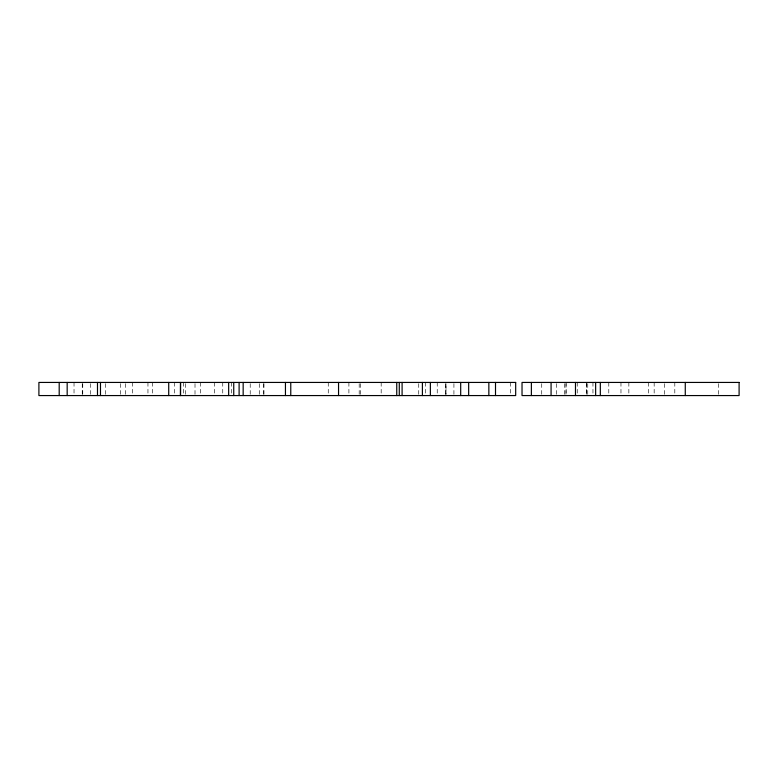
<?xml version="1.0" encoding="UTF-8"?>
<svg xmlns="http://www.w3.org/2000/svg" width="778" height="778" viewBox="0 0 778 778"><rect width="100%" height="100%" fill="white"/><g stroke="black" fill="none" stroke-linecap="round" stroke-linejoin="round"><path stroke-width="0.58" stroke-dasharray="3.89 2.92" d="M718.454 383.632L718.454 394.368M674.808 382.436L674.808 394.368M664.626 383.632L664.626 394.368M654.162 382.436L654.162 394.368M648.395 382.436L648.395 394.368M628.857 382.436L628.857 394.368M620.97 382.436L620.97 394.368M608.795 382.436L608.795 394.368M592.953 382.436L592.953 394.368M587.75 383.632L587.75 394.368M586.583 382.436L586.583 394.368M586.301 383.632L586.301 394.368M577.237 382.436L577.237 394.368M566.131 382.436L566.131 394.368M565.937 383.632L565.937 394.368M564.556 383.632L564.556 394.368M556.591 383.632L556.591 394.368M541.731 383.632L541.731 394.368M510.29 382.436L510.29 394.368M453.924 383.632L453.924 394.368M445.454 383.632L445.454 394.368M437.226 382.436L437.226 394.368M425.352 382.436L425.352 394.368M418.739 383.632L418.739 394.368M381.171 382.436L381.171 394.368M360.642 383.632L360.642 394.368M359.193 383.632L359.193 394.368M348.904 382.436L348.904 394.368M328.258 382.436L328.258 394.368M263.966 383.632L263.966 394.368M263.334 383.632L263.334 394.368M259.278 383.632L259.278 394.368M250.215 383.632L250.215 394.368M231.688 382.436L231.688 394.368M222.751 382.436L222.751 394.368M214.709 382.436L214.709 394.368M200.636 382.436L200.636 394.368M195.006 383.632L195.006 394.368M185.582 383.632L185.582 394.368M183.53 382.436L183.53 394.368M174.593 382.436L174.593 394.368M152.478 382.436L152.478 394.368M147.956 382.436L147.956 394.368M132.309 382.436L132.309 394.368M125.637 383.632L125.637 394.368M120.648 383.632L120.648 394.368M105.468 383.632L105.468 394.368M90.715 383.632L90.715 394.368M82.75 383.632L82.75 394.368M82.254 383.632L82.254 394.368M74.027 382.436L74.027 394.368M445.998 394.368L445.998 383.632L445.959 394.368"/><path stroke-width="1.17" d="M685.272 382.436L685.272 395.564M600.324 382.436L600.324 395.564M595.637 382.436L595.637 395.564M575.477 382.436L575.477 395.564M551.077 382.436L551.077 395.564M531.374 382.436L531.374 395.564M495.508 382.436L495.508 395.564M488.847 382.436L488.847 395.564M468.667 382.436L468.667 395.564M460.693 382.436L460.693 395.564M430.37 382.436L430.37 395.564M422.396 382.436L422.396 395.564M402.1 382.436L402.1 395.564M399.279 382.436L399.279 395.564M396.751 382.436L396.751 395.564M338.547 382.436L338.547 395.564M290.768 382.436L290.768 395.564M285.448 382.436L285.448 395.564M243.164 382.436L243.164 395.564M239.109 382.436L239.109 395.564M233.74 382.436L233.74 395.564M228.664 382.436L228.664 395.564M168.719 382.436L168.719 395.564M100.479 382.436L100.479 395.564M97.493 382.436L97.493 395.564M67.171 382.436L67.171 395.564M59.196 382.436L59.196 395.564M515.678 382.436L38.9 382.436L38.9 395.564L515.678 395.564L515.678 382.436M739.1 382.436L522.028 382.436L522.028 395.564L739.1 395.564L739.1 382.436M180.515 395.564L180.515 382.436L180.457 395.564"/></g></svg>
